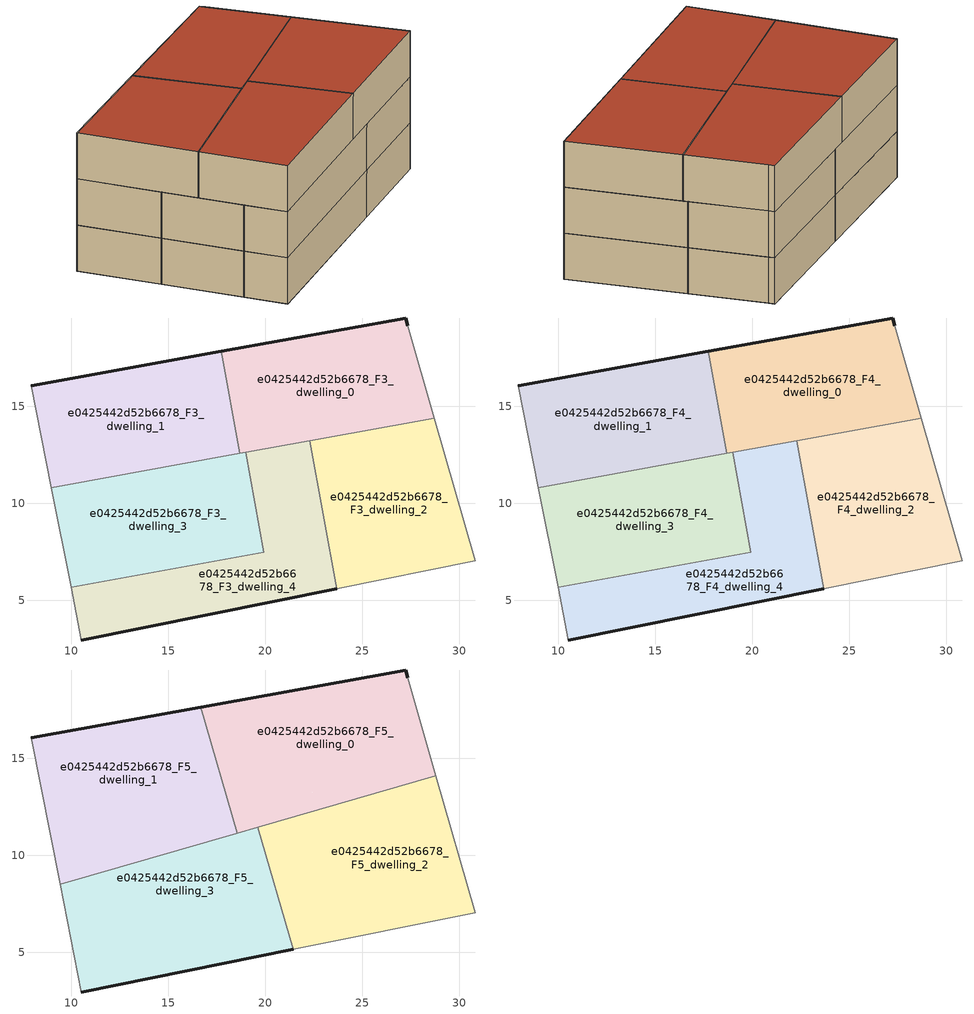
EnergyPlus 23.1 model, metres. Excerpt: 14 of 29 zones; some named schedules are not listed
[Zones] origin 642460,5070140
e0425442d52b6678_F3_dwelling_0
 floor to e0425442d52b6678_F2_dwelling_0 (EU_floor_Construction): 28.72,14.39 27.34,19.16 27.24,19.56 17.72,17.83 18.68,12.57 z9
 wall outside (EU_wall_Construction): 17.72,17.83 27.24,19.56 27.34,19.16 z9:12
 wall to e0425442d52b6678_F3_dwelling_1 (EU_wall_Construction): 18.68,12.57 17.72,17.83 z9:12
 wall adiabatic (EU_wall_Construction): 27.34,19.16 28.72,14.39 z9:12
 wall to e0425442d52b6678_F3_dwelling_2 (EU_wall_Construction): 28.72,14.39 22.3,13.23 z9:12
 wall to e0425442d52b6678_F3_dwelling_4 (EU_wall_Construction): 22.3,13.23 18.99,12.63 z9:12
 wall to e0425442d52b6678_F3_dwelling_3 (EU_wall_Construction): 18.99,12.63 18.68,12.57 z9:12
e0425442d52b6678_F3_dwelling_1
 floor to e0425442d52b6678_F2_dwelling_1 (EU_floor_Construction): 18.68,12.57 17.72,17.83 7.93,16.06 8.97,10.8 z9
 wall outside (EU_wall_Construction): 7.93,16.06 17.72,17.83 z9:12
 wall adiabatic (EU_wall_Construction): 8.97,10.8 7.93,16.06 z9:12
 wall to e0425442d52b6678_F3_dwelling_3 (EU_wall_Construction): 18.68,12.57 8.97,10.8 z9:12
e0425442d52b6678_F3_dwelling_2
 floor to e0425442d52b6678_F2_dwelling_2 (EU_floor_Construction): 30.84,7.05 28.72,14.39 22.3,13.23 23.68,5.61 z9
 wall adiabatic (EU_wall_Construction): 28.72,14.39 30.84,7.05 23.68,5.61 z9:12
 wall to e0425442d52b6678_F3_dwelling_4 (EU_wall_Construction): 23.68,5.61 22.3,13.23 z9:12
e0425442d52b6678_F3_dwelling_3
 floor to e0425442d52b6678_F2_dwelling_3 (EU_floor_Construction): 19.93,7.48 18.99,12.63 8.97,10.8 9.98,5.67 z9
 wall to e0425442d52b6678_F3_dwelling_4 (EU_wall_Construction): 18.99,12.63 19.93,7.48 9.98,5.67 z9:12
 wall adiabatic (EU_wall_Construction): 9.98,5.67 8.97,10.8 z9:12
e0425442d52b6678_F3_dwelling_4
 floor to e0425442d52b6678_F2_dwelling_4 (EU_floor_Construction): 23.68,5.61 22.3,13.23 18.99,12.63 19.93,7.48 9.98,5.67 10.52,2.95 z9
 wall outside (EU_wall_Construction): 23.68,5.61 10.52,2.95 z9:12
 wall adiabatic (EU_wall_Construction): 10.52,2.95 9.98,5.67 z9:12
e0425442d52b6678_F4_dwelling_0
 floor to e0425442d52b6678_F3_dwelling_0 (EU_floor_Construction): 28.72,14.39 27.34,19.16 27.24,19.56 17.72,17.83 18.68,12.57 z12
 wall outside (EU_wall_Construction): 17.72,17.83 27.24,19.56 27.34,19.16 z12:15
 wall to e0425442d52b6678_F4_dwelling_1 (EU_wall_Construction): 18.68,12.57 17.72,17.83 z12:15
 wall adiabatic (EU_wall_Construction): 27.34,19.16 28.72,14.39 z12:15
 wall to e0425442d52b6678_F4_dwelling_2 (EU_wall_Construction): 28.72,14.39 22.3,13.23 z12:15
 wall to e0425442d52b6678_F4_dwelling_4 (EU_wall_Construction): 22.3,13.23 18.99,12.63 z12:15
 wall to e0425442d52b6678_F4_dwelling_3 (EU_wall_Construction): 18.99,12.63 18.68,12.57 z12:15
e0425442d52b6678_F4_dwelling_1
 floor to e0425442d52b6678_F3_dwelling_1 (EU_floor_Construction): 18.68,12.57 17.72,17.83 7.93,16.06 8.97,10.8 z12
 wall outside (EU_wall_Construction): 7.93,16.06 17.72,17.83 z12:15
 wall adiabatic (EU_wall_Construction): 8.97,10.8 7.93,16.06 z12:15
 wall to e0425442d52b6678_F4_dwelling_3 (EU_wall_Construction): 18.68,12.57 8.97,10.8 z12:15
 ceiling adiabatic (EU_roof_Construction): 17.72,17.83 18.68,12.57 18.17,12.48 16.67,17.64 z15
e0425442d52b6678_F4_dwelling_2
 floor to e0425442d52b6678_F3_dwelling_2 (EU_floor_Construction): 30.84,7.05 28.72,14.39 22.3,13.23 23.68,5.61 z12
 wall adiabatic (EU_wall_Construction): 28.72,14.39 30.84,7.05 23.68,5.61 z12:15
 wall to e0425442d52b6678_F4_dwelling_4 (EU_wall_Construction): 23.68,5.61 22.3,13.23 z12:15
e0425442d52b6678_F4_dwelling_3
 floor to e0425442d52b6678_F3_dwelling_3 (EU_floor_Construction): 19.93,7.48 18.99,12.63 8.97,10.8 9.98,5.67 z12
 wall to e0425442d52b6678_F4_dwelling_4 (EU_wall_Construction): 18.99,12.63 19.93,7.48 9.98,5.67 z12:15
 wall adiabatic (EU_wall_Construction): 9.98,5.67 8.97,10.8 z12:15
e0425442d52b6678_F4_dwelling_4
 floor to e0425442d52b6678_F3_dwelling_4 (EU_floor_Construction): 23.68,5.61 22.3,13.23 18.99,12.63 19.93,7.48 9.98,5.67 10.52,2.95 z12
 wall outside (EU_wall_Construction): 23.68,5.61 10.52,2.95 z12:15
 wall adiabatic (EU_wall_Construction): 10.52,2.95 9.98,5.67 z12:15
e0425442d52b6678_F5_dwelling_0
 floor to e0425442d52b6678_F4_dwelling_0 (EU_floor_Construction): 28.72,14.39 27.34,19.16 27.24,19.56 17.72,17.83 18.68,12.57 z15
 floor to e0425442d52b6678_F4_dwelling_2 (EU_floor_Construction): 28.8,14.1 28.72,14.39 22.3,13.23 22.47,12.27 z15
 floor to e0425442d52b6678_F4_dwelling_4 (EU_floor_Construction): 22.47,12.27 22.3,13.23 18.99,12.63 19.23,11.34 z15
 floor to e0425442d52b6678_F4_dwelling_3 (EU_floor_Construction): 19.23,11.34 18.99,12.63 18.17,12.48 18.55,11.14 z15
 floor adiabatic (EU_floor_Construction): 18.68,12.57 17.72,17.83 16.67,17.64 18.17,12.48 z15
 wall outside (EU_wall_Construction): 16.67,17.64 27.24,19.56 27.34,19.16 z15:18
 wall adiabatic (EU_wall_Construction): 27.34,19.16 28.8,14.1 z15:18
 wall to e0425442d52b6678_F5_dwelling_1 (EU_wall_Construction): 18.55,11.14 16.67,17.64 z15:18
 wall to e0425442d52b6678_F5_dwelling_2 (EU_wall_Construction): 28.8,14.1 19.63,11.45 z15:18
 wall to e0425442d52b6678_F5_dwelling_3 (EU_wall_Construction): 19.63,11.45 18.55,11.14 z15:18
 roof outside (EU_roof_Construction): 27.34,19.16 28.8,14.1 18.55,11.14 16.67,17.64 27.24,19.56 z18
e0425442d52b6678_F5_dwelling_1
 floor to e0425442d52b6678_F4_dwelling_1 (EU_floor_Construction): 18.17,12.48 16.67,17.64 7.93,16.06 8.97,10.8 z15
 floor to e0425442d52b6678_F4_dwelling_3 (EU_floor_Construction): 18.55,11.14 18.17,12.48 8.97,10.8 9.42,8.51 z15
 wall outside (EU_wall_Construction): 7.93,16.06 16.67,17.64 z15:18
 wall adiabatic (EU_wall_Construction): 9.42,8.51 7.93,16.06 z15:18
 wall to e0425442d52b6678_F5_dwelling_3 (EU_wall_Construction): 18.55,11.14 9.42,8.51 z15:18
 roof outside (EU_roof_Construction): 16.67,17.64 18.55,11.14 9.42,8.51 7.93,16.06 z18
e0425442d52b6678_F5_dwelling_2
 floor to e0425442d52b6678_F4_dwelling_2 (EU_floor_Construction): 30.84,7.05 28.8,14.1 22.47,12.27 23.68,5.61 z15
 floor to e0425442d52b6678_F4_dwelling_4 (EU_floor_Construction): 23.68,5.61 22.47,12.27 19.63,11.45 21.45,5.15 z15
 wall adiabatic (EU_wall_Construction): 28.8,14.1 30.84,7.05 21.45,5.15 z15:18
 wall to e0425442d52b6678_F5_dwelling_3 (EU_wall_Construction): 21.45,5.15 19.63,11.45 z15:18
 roof outside (EU_roof_Construction): 28.8,14.1 30.84,7.05 21.45,5.15 19.63,11.45 z18
e0425442d52b6678_F5_dwelling_3
 floor to e0425442d52b6678_F4_dwelling_3 (EU_floor_Construction): 19.93,7.48 19.23,11.34 9.42,8.51 9.98,5.67 z15
 floor to e0425442d52b6678_F4_dwelling_4 (EU_floor_Construction): 21.45,5.15 19.63,11.45 19.23,11.34 19.93,7.48 9.98,5.67 10.52,2.95 z15
 wall outside (EU_wall_Construction): 21.45,5.15 10.52,2.95 z15:18
 wall adiabatic (EU_wall_Construction): 10.52,2.95 9.42,8.51 z15:18
 roof outside (EU_roof_Construction): 19.63,11.45 21.45,5.15 10.52,2.95 9.42,8.51 z18
[Building]
EU S2 Campaign: North Axis=0; Terrain=City; Solar Distribution=FullExterior
[Site:Location]
Lyon-Bron: Latitude=45.75; Longitude=5; Time Zone=1; Elevation=198
[SizingPeriod:WeatherFileDays]
AnnualSizingPeriod: Begin Month=1; Begin Day of Month=1; End Month=12; End Day of Month=31; Day of Week for Start Day=Monday; Use Weather File Daylight Saving Period=No; Use Weather File Rain and Snow Indicators=No
[MATERIAL]
EU_InternalMass_Material: Roughness=MediumRough; Thickness=0.1; Conductivity=1; Density=1800; Specific Heat=900; Thermal Absorptance=0.9; Solar Absorptance=0.7; Visible Absorptance=0.7
[MATERIAL:NOMASS] Roughness=MediumRough; Thermal Absorptance=0.9; Solar Absorptance=0.7; Visible Absorptance=0.7
Name | Thermal Resistance
EU_wall_NoMass | 0.776494
EU_roof_NoMass | 0.486893
EU_floor_NoMass | 0.421597
[CONSTRUCTION]
EU_wall_Construction: EU_wall_NoMass
EU_roof_Construction: EU_roof_NoMass
EU_floor_Construction: EU_floor_NoMass
EU_InternalMass_Construction: EU_InternalMass_Material
[ZONE] Type=1; Multiplier=1; Ceiling Height=autocalculate; Floor Area=autocalculate; Part of Total Floor Area=Yes
Name | Volume
e0425442d52b6678_F3_dwelling_0; e0425442d52b6678_F4_dwelling_0 | 159.294
e0425442d52b6678_F5_dwelling_0 | 199.129
e0425442d52b6678_F3_dwelling_1; e0425442d52b6678_F4_dwelling_1; e0425442d52b6678_F3_dwelling_3; e0425442d52b6678_F4_dwelling_3 | 159.292
e0425442d52b6678_F5_dwelling_1 | 199.132
e0425442d52b6678_F3_dwelling_2; e0425442d52b6678_F4_dwelling_2 | 159.312
e0425442d52b6678_F5_dwelling_2 | 199.117
e0425442d52b6678_F5_dwelling_3 | 199.13
e0425442d52b6678_F3_dwelling_4; e0425442d52b6678_F4_dwelling_4 | 159.309
[INTERNALMASS] Construction=EU_InternalMass_Construction
Name | Zone or ZoneList | Surface Area
e0425442d52b6678_F3_dwelling_0_EU_InternalMass | e0425442d52b6678_F3_dwelling_0 | 53.0976
e0425442d52b6678_F3_dwelling_1_EU_InternalMass | e0425442d52b6678_F3_dwelling_1 | 53.0964
e0425442d52b6678_F3_dwelling_2_EU_InternalMass | e0425442d52b6678_F3_dwelling_2 | 53.1038
e0425442d52b6678_F3_dwelling_3_EU_InternalMass | e0425442d52b6678_F3_dwelling_3 | 53.0978
e0425442d52b6678_F3_dwelling_4_EU_InternalMass | e0425442d52b6678_F3_dwelling_4 | 53.1036
e0425442d52b6678_F4_dwelling_0_EU_InternalMass | e0425442d52b6678_F4_dwelling_0 | 53.0976
e0425442d52b6678_F4_dwelling_1_EU_InternalMass | e0425442d52b6678_F4_dwelling_1 | 53.0964
e0425442d52b6678_F4_dwelling_2_EU_InternalMass | e0425442d52b6678_F4_dwelling_2 | 53.1038
e0425442d52b6678_F4_dwelling_3_EU_InternalMass | e0425442d52b6678_F4_dwelling_3 | 53.0978
e0425442d52b6678_F4_dwelling_4_EU_InternalMass | e0425442d52b6678_F4_dwelling_4 | 53.1036
e0425442d52b6678_F5_dwelling_0_EU_InternalMass | e0425442d52b6678_F5_dwelling_0 | 66.3766
e0425442d52b6678_F5_dwelling_1_EU_InternalMass | e0425442d52b6678_F5_dwelling_1 | 66.377
e0425442d52b6678_F5_dwelling_2_EU_InternalMass | e0425442d52b6678_F5_dwelling_2 | 66.372
e0425442d52b6678_F5_dwelling_3_EU_InternalMass | e0425442d52b6678_F5_dwelling_3 | 66.377
[OTHEREQUIPMENT] Fuel Type=Electricity; Design Level Calculation Method=Watts/Area; Power per Zone Floor Area=1; Fraction Latent=0; Fraction Radiant=0; Fraction Lost=0; Carbon Dioxide Generation Rate=0; EndUse Subcategory=EU_Step8_InternalGains
Name | Zone or ZoneList or Space or SpaceList | Schedule
EU_Step8_InternalGain_e0425442d52b6678_F3_dwelling_0_f000 | e0425442d52b6678_F3_dwelling_0 | EU_Step8_GainSchedule_e0425442d52b6678_F3_dwelling_0_f000
EU_Step8_InternalGain_e0425442d52b6678_F3_dwelling_1_f000 | e0425442d52b6678_F3_dwelling_1 | EU_Step8_GainSchedule_e0425442d52b6678_F3_dwelling_1_f000
EU_Step8_InternalGain_e0425442d52b6678_F3_dwelling_2_f000 | e0425442d52b6678_F3_dwelling_2 | EU_Step8_GainSchedule_e0425442d52b6678_F3_dwelling_2_f000
EU_Step8_InternalGain_e0425442d52b6678_F3_dwelling_3_f000 | e0425442d52b6678_F3_dwelling_3 | EU_Step8_GainSchedule_e0425442d52b6678_F3_dwelling_3_f000
EU_Step8_InternalGain_e0425442d52b6678_F3_dwelling_4_f000 | e0425442d52b6678_F3_dwelling_4 | EU_Step8_GainSchedule_e0425442d52b6678_F3_dwelling_4_f000
EU_Step8_InternalGain_e0425442d52b6678_F4_dwelling_0_f000 | e0425442d52b6678_F4_dwelling_0 | EU_Step8_GainSchedule_e0425442d52b6678_F4_dwelling_0_f000
EU_Step8_InternalGain_e0425442d52b6678_F4_dwelling_1_f000 | e0425442d52b6678_F4_dwelling_1 | EU_Step8_GainSchedule_e0425442d52b6678_F4_dwelling_1_f000
EU_Step8_InternalGain_e0425442d52b6678_F4_dwelling_2_f000 | e0425442d52b6678_F4_dwelling_2 | EU_Step8_GainSchedule_e0425442d52b6678_F4_dwelling_2_f000
EU_Step8_InternalGain_e0425442d52b6678_F4_dwelling_3_f000 | e0425442d52b6678_F4_dwelling_3 | EU_Step8_GainSchedule_e0425442d52b6678_F4_dwelling_3_f000
EU_Step8_InternalGain_e0425442d52b6678_F4_dwelling_4_f000 | e0425442d52b6678_F4_dwelling_4 | EU_Step8_GainSchedule_e0425442d52b6678_F4_dwelling_4_f000
EU_Step8_InternalGain_e0425442d52b6678_F5_dwelling_0_f000 | e0425442d52b6678_F5_dwelling_0 | EU_Step8_GainSchedule_e0425442d52b6678_F5_dwelling_0_f000
EU_Step8_InternalGain_e0425442d52b6678_F5_dwelling_1_f000 | e0425442d52b6678_F5_dwelling_1 | EU_Step8_GainSchedule_e0425442d52b6678_F5_dwelling_1_f000
EU_Step8_InternalGain_e0425442d52b6678_F5_dwelling_2_f000 | e0425442d52b6678_F5_dwelling_2 | EU_Step8_GainSchedule_e0425442d52b6678_F5_dwelling_2_f000
EU_Step8_InternalGain_e0425442d52b6678_F5_dwelling_3_f000 | e0425442d52b6678_F5_dwelling_3 | EU_Step8_GainSchedule_e0425442d52b6678_F5_dwelling_3_f000
[ZONEVENTILATION:DESIGNFLOWRATE] Schedule=EU_AlwaysOn; Design Flow Rate Calculation Method=AirChanges/Hour; Air Changes per Hour=0.693814; Ventilation Type=Natural; Fan Pressure Rise=0; Fan Total Efficiency=1; Constant Term Coefficient=1; Temperature Term Coefficient=0; Velocity Term Coefficient=0; Velocity Squared Term Coefficient=0; Minimum Indoor Temperature=-100; Maximum Indoor Temperature=100; Delta Temperature=-100; Minimum Outdoor Temperature=-100; Maximum Outdoor Temperature=100; Maximum Wind Speed=40
Name | Zone or ZoneList or Space or SpaceList
EU_ConstantAir_e0425442d52b6678_F3_dwelling_0 | e0425442d52b6678_F3_dwelling_0
EU_ConstantAir_e0425442d52b6678_F3_dwelling_1 | e0425442d52b6678_F3_dwelling_1
EU_ConstantAir_e0425442d52b6678_F3_dwelling_2 | e0425442d52b6678_F3_dwelling_2
EU_ConstantAir_e0425442d52b6678_F3_dwelling_3 | e0425442d52b6678_F3_dwelling_3
EU_ConstantAir_e0425442d52b6678_F3_dwelling_4 | e0425442d52b6678_F3_dwelling_4
EU_ConstantAir_e0425442d52b6678_F4_dwelling_0 | e0425442d52b6678_F4_dwelling_0
EU_ConstantAir_e0425442d52b6678_F4_dwelling_1 | e0425442d52b6678_F4_dwelling_1
EU_ConstantAir_e0425442d52b6678_F4_dwelling_2 | e0425442d52b6678_F4_dwelling_2
EU_ConstantAir_e0425442d52b6678_F4_dwelling_3 | e0425442d52b6678_F4_dwelling_3
EU_ConstantAir_e0425442d52b6678_F4_dwelling_4 | e0425442d52b6678_F4_dwelling_4
EU_ConstantAir_e0425442d52b6678_F5_dwelling_0 | e0425442d52b6678_F5_dwelling_0
EU_ConstantAir_e0425442d52b6678_F5_dwelling_1 | e0425442d52b6678_F5_dwelling_1
EU_ConstantAir_e0425442d52b6678_F5_dwelling_2 | e0425442d52b6678_F5_dwelling_2
EU_ConstantAir_e0425442d52b6678_F5_dwelling_3 | e0425442d52b6678_F5_dwelling_3
[HVACTEMPLATE:ZONE:IDEALLOADSAIRSYSTEM] System Availability Schedule=EU_AlwaysOn; Maximum Heating Supply Air Temperature=50; Minimum Cooling Supply Air Temperature=13; Maximum Heating Supply Air Humidity Ratio=0.0156; Minimum Cooling Supply Air Humidity Ratio=0.0077; Heating Limit=NoLimit; Cooling Limit=NoLimit; Heating Availability Schedule=EU_AlwaysOn; Cooling Availability Schedule=EU_CoolingOff; Dehumidification Control Type=ConstantSensibleHeatRatio; Cooling Sensible Heat Ratio=0.7; Dehumidification Setpoint=60; Humidification Control Type=None; Humidification Setpoint=30; Outdoor Air Method=None; Outdoor Air Flow Rate per Person=0.00944; Outdoor Air Flow Rate per Zone Floor Area=0; Outdoor Air Flow Rate per Zone=0; Demand Controlled Ventilation Type=None; Outdoor Air Economizer Type=NoEconomizer; Heat Recovery Type=None; Sensible Heat Recovery Effectiveness=0.7; Latent Heat Recovery Effectiveness=0.65
Name | Template Thermostat
e0425442d52b6678_F3_dwelling_0 | EU_HeatOnly_e0425442d52b6678_F3_dwelling_0
e0425442d52b6678_F3_dwelling_1 | EU_HeatOnly_e0425442d52b6678_F3_dwelling_1
e0425442d52b6678_F3_dwelling_2 | EU_HeatOnly_e0425442d52b6678_F3_dwelling_2
e0425442d52b6678_F3_dwelling_3 | EU_HeatOnly_e0425442d52b6678_F3_dwelling_3
e0425442d52b6678_F3_dwelling_4 | EU_HeatOnly_e0425442d52b6678_F3_dwelling_4
e0425442d52b6678_F4_dwelling_0 | EU_HeatOnly_e0425442d52b6678_F4_dwelling_0
e0425442d52b6678_F4_dwelling_1 | EU_HeatOnly_e0425442d52b6678_F4_dwelling_1
e0425442d52b6678_F4_dwelling_2 | EU_HeatOnly_e0425442d52b6678_F4_dwelling_2
e0425442d52b6678_F4_dwelling_3 | EU_HeatOnly_e0425442d52b6678_F4_dwelling_3
e0425442d52b6678_F4_dwelling_4 | EU_HeatOnly_e0425442d52b6678_F4_dwelling_4
e0425442d52b6678_F5_dwelling_0 | EU_HeatOnly_e0425442d52b6678_F5_dwelling_0
e0425442d52b6678_F5_dwelling_1 | EU_HeatOnly_e0425442d52b6678_F5_dwelling_1
e0425442d52b6678_F5_dwelling_2 | EU_HeatOnly_e0425442d52b6678_F5_dwelling_2
e0425442d52b6678_F5_dwelling_3 | EU_HeatOnly_e0425442d52b6678_F5_dwelling_3
[SIZING:ZONE] Zone Cooling Design Supply Air Temperature Input Method=SupplyAirTemperature; Zone Cooling Design Supply Air Temperature=13; Zone Heating Design Supply Air Temperature Input Method=SupplyAirTemperature; Zone Heating Design Supply Air Temperature=50; Zone Cooling Design Supply Air Humidity Ratio=0.008; Zone Heating Design Supply Air Humidity Ratio=0.008; Cooling Design Air Flow Method=DesignDay; Cooling Design Air Flow Rate=0; Cooling Minimum Air Flow per Zone Floor Area=0.000762; Cooling Minimum Air Flow=0; Cooling Minimum Air Flow Fraction=0.2; Heating Design Air Flow Method=DesignDay; Heating Design Air Flow Rate=0; Heating Maximum Air Flow per Zone Floor Area=0.002032; Heating Maximum Air Flow=0.141576; Heating Maximum Air Flow Fraction=0.3; Account for Dedicated Outdoor Air System=No; Dedicated Outdoor Air System Control Strategy=NeutralSupplyAir; Dedicated Outdoor Air Low Setpoint Temperature for Design=autosize; Dedicated Outdoor Air High Setpoint Temperature for Design=autosize; Zone Load Sizing Method=Sensible Load Only No Latent Load; Zone Latent Cooling Design Supply Air Humidity Ratio Input Method=HumidityRatioDifference; Zone Cooling Design Supply Air Humidity Ratio Difference=0.005; Zone Latent Heating Design Supply Air Humidity Ratio Input Method=HumidityRatioDifference; Zone Humidification Design Supply Air Humidity Ratio Difference=0.005
e0425442d52b6678_F3_dwelling_0; e0425442d52b6678_F3_dwelling_1; e0425442d52b6678_F3_dwelling_2; e0425442d52b6678_F3_dwelling_3; e0425442d52b6678_F3_dwelling_4; e0425442d52b6678_F4_dwelling_0; e0425442d52b6678_F4_dwelling_1; e0425442d52b6678_F4_dwelling_2; e0425442d52b6678_F4_dwelling_3; e0425442d52b6678_F4_dwelling_4; e0425442d52b6678_F5_dwelling_0; e0425442d52b6678_F5_dwelling_1; e0425442d52b6678_F5_dwelling_2; e0425442d52b6678_F5_dwelling_3
[SCHEDULE:FILE] Column Number=1; Rows to Skip at Top=0; Number of Hours of Data=8760; Column Separator=Comma; Interpolate to Timestep=No; Minutes per Item=60; Adjust Schedule for Daylight Savings=Yes
Name | File
EU_Step8_GainSchedule_e0425442d52b6678_F3_dwelling_0_f000 | ../../schedules/e0425442d52b6678/e0425442d52b6678_F3_dwelling_0_f000_gain.csv
EU_Step8_GainSchedule_e0425442d52b6678_F3_dwelling_1_f000 | ../../schedules/e0425442d52b6678/e0425442d52b6678_F3_dwelling_1_f000_gain.csv
EU_Step8_GainSchedule_e0425442d52b6678_F3_dwelling_2_f000 | ../../schedules/e0425442d52b6678/e0425442d52b6678_F3_dwelling_2_f000_gain.csv
EU_Step8_GainSchedule_e0425442d52b6678_F3_dwelling_3_f000 | ../../schedules/e0425442d52b6678/e0425442d52b6678_F3_dwelling_3_f000_gain.csv
EU_Step8_GainSchedule_e0425442d52b6678_F3_dwelling_4_f000 | ../../schedules/e0425442d52b6678/e0425442d52b6678_F3_dwelling_4_f000_gain.csv
EU_Step8_GainSchedule_e0425442d52b6678_F4_dwelling_0_f000 | ../../schedules/e0425442d52b6678/e0425442d52b6678_F4_dwelling_0_f000_gain.csv
EU_Step8_GainSchedule_e0425442d52b6678_F4_dwelling_1_f000 | ../../schedules/e0425442d52b6678/e0425442d52b6678_F4_dwelling_1_f000_gain.csv
EU_Step8_GainSchedule_e0425442d52b6678_F4_dwelling_2_f000 | ../../schedules/e0425442d52b6678/e0425442d52b6678_F4_dwelling_2_f000_gain.csv
EU_Step8_GainSchedule_e0425442d52b6678_F4_dwelling_3_f000 | ../../schedules/e0425442d52b6678/e0425442d52b6678_F4_dwelling_3_f000_gain.csv
EU_Step8_GainSchedule_e0425442d52b6678_F4_dwelling_4_f000 | ../../schedules/e0425442d52b6678/e0425442d52b6678_F4_dwelling_4_f000_gain.csv
